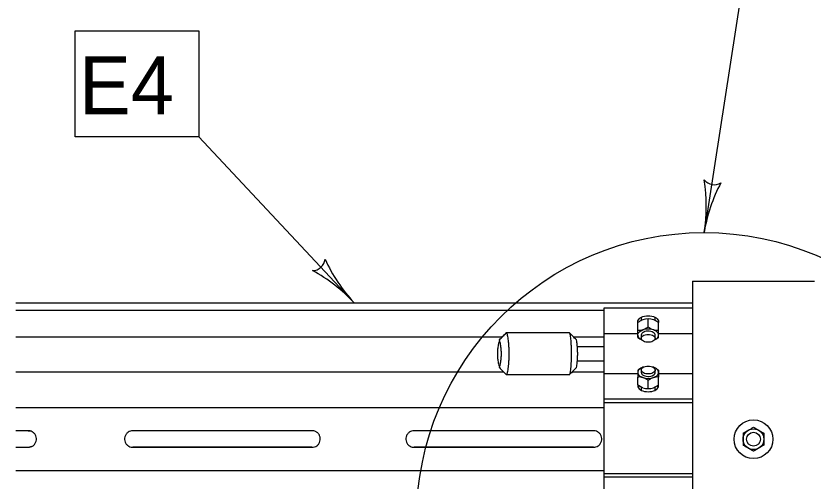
# Model space of a CAD drawing. Extents: x 503 to 668, y 594 to 694.
# Drawn here: x 630.75 to 640.36, y 682.01 to 687.61 of the extents above; entities that cross this region are included whole.
import ezdxf

# ---------------------------------------------------------------- set-up
doc = ezdxf.new("R2010")
doc.units = 0
doc.layers.add('Level 1', color=7, linetype='Continuous')
doc.layers.add('Level 2', color=7, linetype='Continuous')

msp = doc.modelspace()

# ---------------------------------------------------------------- linework, layer by layer
at = {"layer": 'Level 1'}
for centre, radius, start, end in [((637.1118, 685.3223), 1.9576, 350.5984, 9.26718), ((639.1649, 685.7369), 0.1566, 219.37299, 301.48969), ((640.9744, 684.6827), 1.9576, 151.94555, 170.59228), ((637.1118, 685.3223), 1.9576, 350.58617, 350.5984), ((634.3188, 684.7003), 0.1566, 271.76216, 353.87885), ((636.2583, 685.4904), 1.9576, 204.33472, 222.98145), ((633.3943, 682.8209), 1.9576, 42.98756, 61.65634), ((633.3943, 682.8209), 1.9576, 42.97534, 42.98756)]:
    msp.add_arc(centre, radius, start, end, dxfattribs=at)
at = {"layer": 'Level 2'}
for p, q in [((639.6422, 688.873), (639.0431, 685.0025)), ((632.9537, 686.1574), (634.8263, 684.1556)), ((638.9037, 684.4157), (638.9037, 676.2326)), ((638.9037, 684.4157), (640.3733, 684.4157)), ((630.7489, 684.1556), (638.9037, 684.1556)), ((638.9037, 684.0908), (637.8348, 684.0908)), ((637.8348, 684.0908), (637.8348, 683.7842)), ((630.7489, 684.067), (637.8349, 684.067)), ((638.2858, 683.9812), (638.2858, 683.9429)), ((638.4528, 683.9434), (638.4527, 683.9812)), ((638.2439, 683.8224), (638.2439, 683.9174)), ((638.244, 683.9175), (638.244, 683.9279)), ((638.3693, 683.8639), (638.3693, 683.9616)), ((638.4945, 683.9279), (638.4945, 683.9175)), ((638.4946, 683.8224), (638.4946, 683.9174)), ((637.4217, 683.7926), (636.6587, 683.7926)), ((638.2439, 683.7842), (637.8348, 683.7842)), ((637.8348, 683.7842), (637.8348, 683.2999)), ((638.9037, 683.7842), (638.4946, 683.7842)), ((630.7489, 683.7442), (636.6101, 683.7442)), ((637.4698, 683.7442), (637.8348, 683.7442)), ((638.2858, 683.7672), (638.2858, 683.7276)), ((638.4528, 683.7276), (638.4528, 683.7672)), ((637.8348, 683.6256), (637.516, 683.6256)), ((637.516, 683.4586), (637.8348, 683.4586)), ((630.7489, 683.3258), (636.6242, 683.3258)), ((637.4557, 683.3258), (637.8348, 683.3258)), ((638.2858, 683.3467), (638.2858, 683.3169)), ((638.3093, 683.38), (638.3066, 683.3792)), ((638.4319, 683.3792), (638.4292, 683.38)), ((638.4528, 683.3169), (638.4528, 683.3467)), ((636.6587, 683.2916), (637.4216, 683.2916)), ((638.2439, 683.2999), (637.8348, 683.2999)), ((637.8348, 683.2999), (637.8349, 682.0533)), ((638.2439, 683.1667), (638.2439, 683.2617)), ((638.3693, 683.1226), (638.3693, 683.2202)), ((638.9037, 683.2999), (638.4946, 683.2999)), ((638.4946, 683.1667), (638.4946, 683.2617)), ((638.2858, 683.1412), (638.2858, 683.1029)), ((638.4528, 683.1029), (638.4528, 683.141)), ((638.9037, 682.9934), (637.8348, 682.9934)), ((638.9037, 682.9524), (637.8348, 682.9524)), ((630.8965, 682.6148), (630.7489, 682.6148)), ((630.8945, 682.6148), (630.9191, 682.6111)), ((630.7489, 682.4144), (630.8965, 682.4144)), ((630.9382, 682.4252), (630.9136, 682.4169)), ((632.158, 682.4144), (632.1563, 682.4144)), ((635.5479, 682.4144), (635.5471, 682.4144)), ((637.71, 682.4144), (637.7098, 682.4144)), ((630.7489, 682.1348), (637.8349, 682.1348)), ((638.9037, 682.0944), (637.8348, 682.0944)), ((638.9037, 682.0533), (637.8348, 682.0533)), ((637.8348, 682.0533), (637.8348, 681.7468))]:
    msp.add_line(p, q, dxfattribs=at)
msp.add_lwpolyline([(631.4609, 687.4335), (632.9537, 687.4335), (632.9537, 686.1574), (631.4609, 686.1574)], close=True, dxfattribs=at)
for points in [[(638.244, 683.9279), (638.2459, 683.9404), (638.2516, 683.9525), (638.2608, 683.9638), (638.2733, 683.9741), (638.2887, 683.9829), (638.3066, 683.9901), (638.3264, 683.9954), (638.3475, 683.9987), (638.3693, 683.9998), (638.391, 683.9987), (638.4121, 683.9954), (638.4319, 683.9901), (638.4498, 683.9829), (638.4652, 683.9741), (638.4777, 683.9638), (638.487, 683.9525), (638.4926, 683.9404), (638.4945, 683.9279)], [(638.2439, 683.7672), (638.245, 683.7766), (638.2482, 683.7859), (638.2535, 683.7948), (638.2607, 683.8032), (638.2698, 683.811), (638.2806, 683.8181), (638.293, 683.8243), (638.3066, 683.8295)], [(638.4528, 683.7672), (638.4523, 683.7724), (638.4484, 683.7825), (638.4408, 683.7919), (638.4299, 683.8002), (638.4161, 683.8069), (638.4002, 683.8117), (638.3828, 683.8145), (638.3647, 683.8151), (638.3469, 683.8134), (638.3301, 683.8096), (638.3152, 683.8037), (638.3028, 683.7962), (638.2935, 683.7874), (638.2877, 683.7775), (638.2858, 683.7672)], [(638.4946, 683.7672), (638.4935, 683.7766), (638.4903, 683.7859), (638.485, 683.7948), (638.4778, 683.8032), (638.4687, 683.811), (638.4579, 683.8181), (638.4455, 683.8243), (638.4319, 683.8295)], [(638.2439, 683.7672), (638.245, 683.7579), (638.2482, 683.7486), (638.2535, 683.7397), (638.2607, 683.7313), (638.2698, 683.7235), (638.2806, 683.7164), (638.2908, 683.7112)], [(638.3693, 683.7755), (638.3872, 683.7744), (638.4043, 683.7711), (638.4198, 683.7658), (638.4329, 683.7586), (638.443, 683.7501), (638.4497, 683.7404), (638.4526, 683.7302), (638.4517, 683.7199), (638.4468, 683.7099), (638.4384, 683.7007), (638.4267, 683.6929), (638.4123, 683.6866), (638.3959, 683.6822), (638.3783, 683.68), (638.3602, 683.68), (638.3426, 683.6822), (638.3262, 683.6866), (638.3118, 683.6929), (638.3001, 683.7007), (638.2917, 683.7099), (638.2869, 683.7199), (638.2859, 683.7302), (638.2888, 683.7404), (638.2955, 683.7501), (638.3056, 683.7586), (638.3187, 683.7658), (638.3342, 683.7711), (638.3513, 683.7744), (638.3693, 683.7755)], [(638.4477, 683.7112), (638.4579, 683.7164), (638.4687, 683.7235), (638.4778, 683.7313), (638.485, 683.7397), (638.4903, 683.7486), (638.4935, 683.7579), (638.4946, 683.7672)], [(638.3066, 683.3792), (638.293, 683.3739), (638.2806, 683.3677), (638.2698, 683.3607), (638.2607, 683.3529), (638.2535, 683.3444), (638.2482, 683.3355), (638.245, 683.3263), (638.2439, 683.3169)], [(638.2439, 683.3169), (638.245, 683.3075), (638.2482, 683.2983), (638.2535, 683.2894), (638.2607, 683.281), (638.2698, 683.2732), (638.2806, 683.2661), (638.293, 683.2599), (638.3066, 683.2547)], [(638.2858, 683.3169), (638.2877, 683.3066), (638.2935, 683.2968), (638.3028, 683.2879), (638.3152, 683.2804), (638.3301, 683.2746), (638.3469, 683.2708), (638.3647, 683.2691), (638.3828, 683.2696), (638.4002, 683.2724), (638.4161, 683.2773), (638.4299, 683.284), (638.4408, 683.2922), (638.4484, 683.3016), (638.4523, 683.3117), (638.4528, 683.3169)], [(638.3693, 683.3946), (638.3872, 683.3935), (638.4043, 683.3901), (638.4198, 683.3848), (638.4329, 683.3777), (638.443, 683.3691), (638.4497, 683.3595), (638.4526, 683.3493), (638.4517, 683.3389), (638.4468, 683.329), (638.4384, 683.3198), (638.4267, 683.3119), (638.4123, 683.3056), (638.3959, 683.3013), (638.3783, 683.2991), (638.3602, 683.2991), (638.3426, 683.3013), (638.3262, 683.3056), (638.3118, 683.3119), (638.3001, 683.3198), (638.2917, 683.329), (638.2869, 683.3389), (638.2859, 683.3493), (638.2888, 683.3595), (638.2955, 683.3691), (638.3056, 683.3777), (638.3187, 683.3848), (638.3342, 683.3901), (638.3513, 683.3935), (638.3693, 683.3946)], [(638.4946, 683.3169), (638.4935, 683.3263), (638.4903, 683.3355), (638.485, 683.3444), (638.4778, 683.3529), (638.4687, 683.3607), (638.4579, 683.3677), (638.4455, 683.3739), (638.4319, 683.3792)], [(638.4319, 683.2547), (638.4455, 683.2599), (638.4579, 683.2661), (638.4687, 683.2732), (638.4778, 683.281), (638.485, 683.2894), (638.4903, 683.2983), (638.4935, 683.3075), (638.4946, 683.3169)], [(638.244, 683.1667), (638.2447, 683.1529), (638.2459, 683.1438), (638.2516, 683.1317), (638.2608, 683.1203), (638.2733, 683.1101), (638.2887, 683.1012), (638.3066, 683.094), (638.3264, 683.0887), (638.3475, 683.0855), (638.3693, 683.0844), (638.391, 683.0855), (638.4121, 683.0887), (638.4319, 683.094), (638.4498, 683.1012), (638.4652, 683.1101), (638.4777, 683.1203), (638.487, 683.1317), (638.4926, 683.1438), (638.4945, 683.1562), (638.4946, 683.1667)], [(630.7489, 682.8943), (634.0387, 682.8943), (634.6853, 682.8943), (637.8348, 682.8943)]]:
    msp.add_lwpolyline(points, dxfattribs=at)
for centre, radius in [((639.0431, 681.5364), 3.4661), ((639.6385, 682.5119), 0.2338), ((639.6385, 682.5119), 0.1253), ((639.6385, 682.5119), 0.0835)]:
    msp.add_circle(centre, radius, dxfattribs=at)
for centre, start, end in [((638.3693, 683.7545), 72.38859, 107.61141), ((638.3693, 683.6321), 72.3859, 107.6141), ((638.3693, 683.452), 252.38741, 287.61259), ((638.3693, 683.3297), 252.38708, 287.61292)]:
    msp.add_arc(centre, 0.2071, start, end, dxfattribs=at)
for start_param, end_param in [(2.448015, 2.723076), (0.43939, 0.688742)]:
    msp.add_ellipse((638.3693, 683.121), major_axis=(0.1336, 0), ratio=0.358485, start_param=start_param, end_param=end_param, dxfattribs=at)
for points in [[(638.3066, 683.9519), (638.2978, 683.9484), (638.2799, 683.9414), (638.2592, 683.9284), (638.2474, 683.9199), (638.2439, 683.9174)], [(638.4946, 683.9174), (638.4848, 683.9242), (638.465, 683.9381), (638.4433, 683.9481), (638.4322, 683.9518), (638.4319, 683.9519)], [(636.576, 683.7091), (636.5914, 683.7247), (636.619, 683.7525), (636.6466, 683.7803), (636.6587, 683.7926)], [(636.6587, 683.2916), (636.661, 683.2925), (636.6655, 683.2944), (636.672, 683.3093), (636.678, 683.3324), (636.6833, 683.3638), (636.6876, 683.402), (636.6909, 683.4456), (636.6928, 683.4929), (636.6935, 683.5421), (636.6928, 683.5913), (636.6909, 683.6386), (636.6876, 683.6822), (636.6833, 683.7203), (636.678, 683.7517), (636.672, 683.7749), (636.6655, 683.7898), (636.661, 683.7917), (636.6587, 683.7926)], [(637.4216, 683.2916), (637.4232, 683.2925), (637.4263, 683.2944), (637.4307, 683.3093), (637.4348, 683.3324), (637.4384, 683.3638), (637.4413, 683.402), (637.4435, 683.4456), (637.4449, 683.4929), (637.4453, 683.5421), (637.4449, 683.5913), (637.4435, 683.6386), (637.4413, 683.6822), (637.4384, 683.7203), (637.4348, 683.7517), (637.4307, 683.7749), (637.4263, 683.7898), (637.4232, 683.7917), (637.4216, 683.7926)], [(637.5048, 683.7091), (637.4893, 683.7247), (637.4615, 683.7525), (637.4338, 683.7803), (637.4216, 683.7926)], [(638.3066, 683.8295), (638.2978, 683.8271), (638.2799, 683.8222), (638.261, 683.8217), (638.2491, 683.8221), (638.2456, 683.8223), (638.2439, 683.8224)], [(638.2439, 683.7672), (638.2439, 683.7682), (638.2439, 683.7745), (638.2439, 683.7884), (638.2439, 683.8067), (638.2439, 683.8185), (638.2439, 683.8224)], [(638.3693, 683.8639), (638.3595, 683.8571), (638.3397, 683.8432), (638.318, 683.8333), (638.3069, 683.8296), (638.3066, 683.8295)], [(638.4319, 683.8295), (638.4231, 683.8329), (638.4053, 683.8399), (638.3845, 683.8529), (638.3727, 683.8615), (638.3693, 683.8639)], [(638.4946, 683.8224), (638.4881, 683.8221), (638.4784, 683.8216), (638.465, 683.8224), (638.451, 683.8242), (638.4399, 683.8269), (638.4322, 683.8294), (638.4319, 683.8295)], [(638.4946, 683.7672), (638.4946, 683.7682), (638.4946, 683.7745), (638.4946, 683.7884), (638.4946, 683.8067), (638.4946, 683.8185), (638.4946, 683.8224)], [(636.576, 683.7091), (636.5696, 683.6852), (636.561, 683.653), (636.5541, 683.5935), (636.5524, 683.5636), (636.552, 683.5421), (636.5524, 683.5206), (636.5541, 683.4906), (636.561, 683.4312), (636.5696, 683.399), (636.576, 683.3751)], [(636.576, 683.3751), (636.5824, 683.399), (636.5911, 683.4312), (636.598, 683.4906), (636.5996, 683.5206), (636.6, 683.5421), (636.5996, 683.5636), (636.598, 683.5935), (636.5911, 683.653), (636.5824, 683.6852), (636.576, 683.7091)], [(637.5048, 683.3751), (637.5088, 683.399), (637.5142, 683.4312), (637.5185, 683.4906), (637.5195, 683.5206), (637.5197, 683.5421), (637.5195, 683.5636), (637.5185, 683.5935), (637.5142, 683.653), (637.5088, 683.6852), (637.5048, 683.7091)], [(638.2439, 683.7394), (638.2439, 683.7409), (638.2439, 683.7444), (638.2439, 683.7527), (638.2439, 683.7624), (638.2439, 683.7672)], [(638.2439, 683.7394), (638.2536, 683.7324), (638.2687, 683.7214), (638.2849, 683.7146), (638.2907, 683.7122)], [(638.4463, 683.7106), (638.4503, 683.7124), (638.4587, 683.7163), (638.4713, 683.7236), (638.4835, 683.7314), (638.4911, 683.7369), (638.4946, 683.7394)], [(638.4946, 683.7394), (638.4946, 683.7401), (638.4946, 683.7415), (638.4946, 683.7444), (638.4946, 683.7482), (638.4946, 683.7534), (638.4946, 683.7596), (638.4946, 683.7647), (638.4946, 683.7672)], [(636.576, 683.3751), (636.5914, 683.3595), (636.619, 683.3317), (636.6466, 683.3038), (636.6587, 683.2916)], [(637.5048, 683.3751), (637.4893, 683.3595), (637.463, 683.3331), (637.4367, 683.3067), (637.426, 683.296)], [(638.2439, 683.3447), (638.2537, 683.3516), (638.2735, 683.3655), (638.2952, 683.3753), (638.3063, 683.3791), (638.3066, 683.3792)], [(638.2439, 683.3447), (638.2439, 683.3432), (638.2439, 683.3397), (638.2439, 683.3314), (638.2439, 683.3218), (638.2439, 683.3169)], [(638.2439, 683.3169), (638.2439, 683.3159), (638.2439, 683.3096), (638.2439, 683.2957), (638.2439, 683.2775), (638.2439, 683.2656), (638.2439, 683.2617)], [(638.4319, 683.3792), (638.4363, 683.3776), (638.4451, 683.3744), (638.4582, 683.3681), (638.4714, 683.3606), (638.4835, 683.3527), (638.4911, 683.3472), (638.4946, 683.3447)], [(638.4946, 683.3447), (638.4946, 683.3432), (638.4946, 683.3397), (638.4946, 683.3314), (638.4946, 683.3218), (638.4946, 683.3169)], [(638.4946, 683.3169), (638.4946, 683.3159), (638.4946, 683.3096), (638.4946, 683.2957), (638.4946, 683.2775), (638.4946, 683.2656), (638.4946, 683.2617)], [(638.3066, 683.2547), (638.2978, 683.257), (638.2799, 683.2619), (638.2592, 683.2626), (638.2474, 683.2619), (638.2439, 683.2617)], [(638.3693, 683.2202), (638.3628, 683.2248), (638.3531, 683.2318), (638.3397, 683.2398), (638.3257, 683.2473), (638.3145, 683.252), (638.3069, 683.2546), (638.3066, 683.2547)], [(638.4319, 683.2547), (638.4275, 683.2531), (638.4188, 683.2499), (638.4056, 683.2436), (638.3925, 683.2361), (638.3821, 683.2294), (638.3744, 683.224), (638.371, 683.2215), (638.3693, 683.2202)], [(638.4946, 683.2617), (638.4848, 683.2621), (638.465, 683.2628), (638.4433, 683.2584), (638.4322, 683.2548), (638.4319, 683.2547)], [(638.3066, 683.1323), (638.2978, 683.1357), (638.2799, 683.1427), (638.261, 683.1547), (638.2491, 683.163), (638.2456, 683.1655), (638.2439, 683.1667)], [(638.4946, 683.1667), (638.4881, 683.1621), (638.4784, 683.1552), (638.465, 683.1472), (638.451, 683.1397), (638.4399, 683.1349), (638.4322, 683.1324), (638.4319, 683.1323)], [(639.5758, 682.6204), (639.5846, 682.6255), (639.6025, 682.6358), (639.6232, 682.6478), (639.6351, 682.6546), (639.6385, 682.6566)], [(639.6385, 682.6566), (639.6482, 682.651), (639.6681, 682.6395), (639.6897, 682.627), (639.7008, 682.6206), (639.7011, 682.6204)], [(630.8965, 682.4144), (630.9059, 682.4152), (630.9264, 682.417), (630.9555, 682.4317), (630.9795, 682.4558), (630.9941, 682.4867), (630.9976, 682.5208), (630.99, 682.5543), (630.9715, 682.5834), (630.9446, 682.6042), (630.9181, 682.6137), (630.9017, 682.6145), (630.8965, 682.6148)], [(632.158, 682.6148), (632.1485, 682.6139), (632.128, 682.6121), (632.0989, 682.5974), (632.0749, 682.5733), (632.0603, 682.5424), (632.0567, 682.5083), (632.0644, 682.4748), (632.0829, 682.4457), (632.1098, 682.4249), (632.1363, 682.4155), (632.1527, 682.4146), (632.158, 682.4144)], [(634.3177, 682.6148), (633.9144, 682.6148), (633.1942, 682.6148), (632.4746, 682.6148), (632.158, 682.6148)], [(634.3177, 682.4144), (634.3272, 682.4152), (634.3478, 682.417), (634.3769, 682.4317), (634.4009, 682.4558), (634.4155, 682.4867), (634.4191, 682.5208), (634.4114, 682.5543), (634.3929, 682.5834), (634.366, 682.6042), (634.3394, 682.6137), (634.323, 682.6145), (634.3177, 682.6148)], [(635.5479, 682.6148), (635.5385, 682.6139), (635.5179, 682.6121), (635.4888, 682.5974), (635.4648, 682.5733), (635.4501, 682.5424), (635.4466, 682.5083), (635.4542, 682.4748), (635.4728, 682.4457), (635.4997, 682.4249), (635.5263, 682.4155), (635.5427, 682.4146), (635.5479, 682.4144)], [(637.71, 682.6148), (637.3064, 682.6148), (636.5856, 682.6148), (635.865, 682.6148), (635.5479, 682.6148)], [(637.71, 682.4144), (637.7195, 682.4152), (637.7401, 682.417), (637.7692, 682.4317), (637.7932, 682.4558), (637.8079, 682.4867), (637.8114, 682.5208), (637.8038, 682.5543), (637.7852, 682.5834), (637.7583, 682.6042), (637.7317, 682.6137), (637.7153, 682.6145), (637.71, 682.6148)], [(639.5132, 682.5842), (639.5229, 682.5899), (639.5428, 682.6013), (639.5644, 682.6138), (639.5755, 682.6202), (639.5758, 682.6204)], [(639.5132, 682.5842), (639.5132, 682.5781), (639.5132, 682.5636), (639.5132, 682.5395), (639.5132, 682.5211), (639.5132, 682.5119)], [(639.7011, 682.6204), (639.7055, 682.6179), (639.7143, 682.6128), (639.7275, 682.6052), (639.7406, 682.5976), (639.7527, 682.5906), (639.7604, 682.5862), (639.7638, 682.5842)], [(639.7638, 682.5842), (639.7638, 682.5781), (639.7638, 682.5636), (639.7638, 682.5395), (639.7638, 682.5211), (639.7638, 682.5119)], [(639.5132, 682.5119), (639.5132, 682.5102), (639.5132, 682.4994), (639.5132, 682.4791), (639.5132, 682.4568), (639.5132, 682.4438), (639.5132, 682.4395)], [(639.5758, 682.4033), (639.567, 682.4084), (639.5492, 682.4187), (639.5284, 682.4307), (639.5166, 682.4375), (639.5132, 682.4395)], [(639.7638, 682.4395), (639.754, 682.4339), (639.7342, 682.4224), (639.7125, 682.4099), (639.7014, 682.4035), (639.7011, 682.4033)], [(639.7638, 682.5119), (639.7638, 682.5102), (639.7638, 682.4994), (639.7638, 682.4791), (639.7638, 682.4568), (639.7638, 682.4438), (639.7638, 682.4395)], [(634.3166, 682.4144), (633.9132, 682.4144), (633.1928, 682.4144), (632.473, 682.4144), (632.1563, 682.4144)], [(632.158, 682.4144), (632.561, 682.4144), (633.2806, 682.4144), (634.0008, 682.4144), (634.3177, 682.4144)], [(637.7098, 682.4144), (637.306, 682.4144), (636.5851, 682.4144), (635.8643, 682.4144), (635.5471, 682.4144)], [(635.5479, 682.4144), (635.9515, 682.4144), (636.6721, 682.4144), (637.3929, 682.4144), (637.71, 682.4144)], [(639.6385, 682.3672), (639.632, 682.3709), (639.6223, 682.3765), (639.6089, 682.3842), (639.5949, 682.3923), (639.5838, 682.3988), (639.5761, 682.4032), (639.5758, 682.4033)], [(639.7011, 682.4033), (639.6968, 682.4008), (639.688, 682.3957), (639.6748, 682.3881), (639.6617, 682.3806), (639.6513, 682.3746), (639.6436, 682.3701), (639.6402, 682.3682), (639.6385, 682.3672)]]:
    msp.add_open_spline(points, degree=3, dxfattribs=at)

# ---------------------------------------------------------------- texts
msp.add_text('E4', height=0.7, dxfattribs=at).set_placement((631.5081, 686.4283))

doc.saveas('drawing.dxf')
